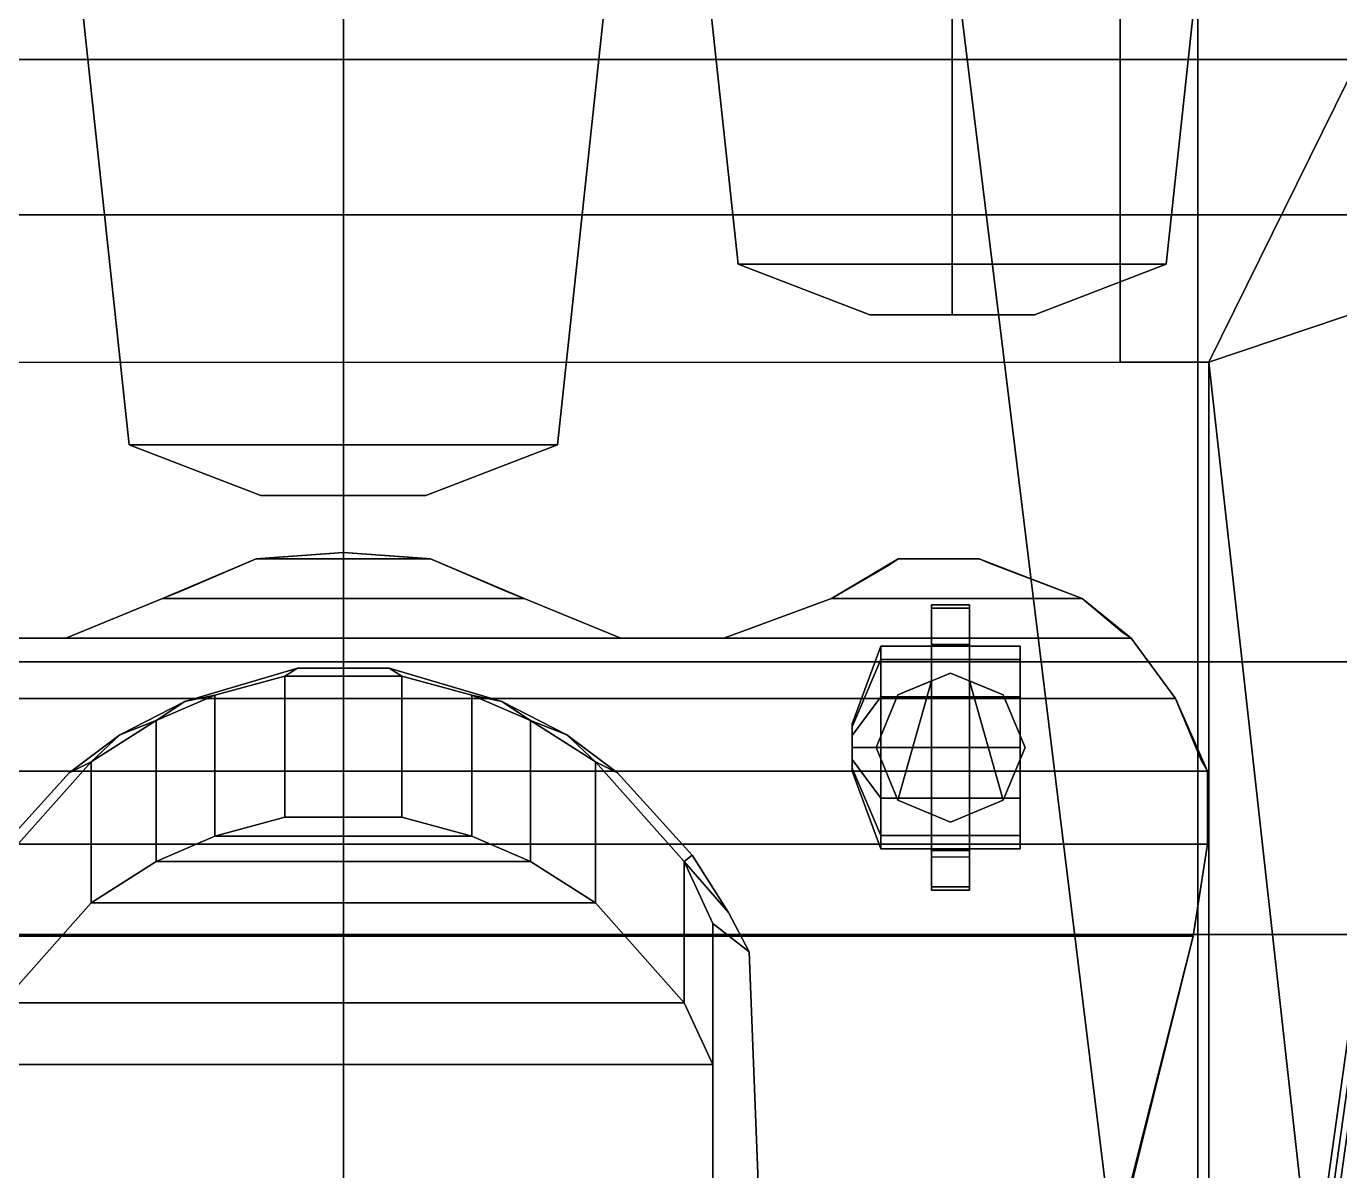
# Model space of a CAD drawing. Header units: millimetres. Extents: x -12 to 12, y -117 to 93.
# Drawn here: x -2 to 6.29, y 3.74 to 10.96 of the extents above; entities that cross this region are included whole.
import ezdxf

# ---------------------------------------------------------------- set-up
doc = ezdxf.new("R2010")
doc.units = ezdxf.units.MM
doc.header["$MEASUREMENT"] = 0
for name, color, linetype in [('boats', 1, 'Continuous'), ('railings', 6, 'Continuous'), ('supersctucture', 3, 'Continuous')]:
    doc.layers.add(name, color=color, linetype=linetype)

msp = doc.modelspace()

# ---------------------------------------------------------------- linework, layer by layer
for points in [[(0, 10.75, -7.11), (-5.39, 10.75, -7.11), (-5.39, 19.99, -7.11), (0, 19.99, -7.11)], [(0, 19.99, -7.11), (5.39, 19.99, -7.11), (5.39, 10.75, -7.11), (0, 10.75, -7.11)], [(6.5, 10.75, -6.98), (5.39, 10.75, -7.11), (5.39, 19.99, -7.11), (6.5, 19.99, -6.98)], [(3, 18.38, 22.18), (5.5, -1.99, 28.81), (5.5, -1.99, 28.75), (3, 18.38, 22.13)], [(3, 18.38, 22.13), (5.5, -1.99, 28.75), (5.5, -1.99, 28.81), (3, 18.38, 22.18)], [(0, 15.71, 24.67), (0, -1.95, 31.69), (0, -1.95, 31.76), (0, 15.71, 24.72)], [(0, 15.71, 24.72), (0, -1.95, 31.76), (0, -1.95, 31.69), (0, 15.71, 24.67)], [(0, 1.35, -7.11), (-5.39, 1.35, -7.11), (-5.39, 10.75, -7.11), (0, 10.75, -7.11)], [(0, 10.75, -7.11), (5.39, 10.75, -7.11), (5.39, 1.35, -7.11), (0, 1.35, -7.11)], [(7.02, 1.35, -6.98), (5.39, 1.35, -7.11), (5.39, 10.75, -7.11), (6.5, 10.75, -6.98)], [(10.42, 9.77, 8.77), (-10.42, 9.77, 8.77), (-12.05, 6.95, 8.77), (12.05, 6.95, 8.77)], [(10.42, 9.77, 8.67), (-10.42, 9.77, 8.67), (-10.42, 9.77, 8.77), (10.42, 9.77, 8.77)], [(-0.55, 7.6, 16.64), (0, 7.64, 16.64), (0.55, 7.6, 16.64), (-0.55, 7.6, 16.64)], [(-0.55, 7.6, 16.74), (0, 7.64, 16.74), (0, 7.64, 16.64), (-0.55, 7.6, 16.64)], [(0.55, 7.6, 16.74), (0, 7.64, 16.74), (-0.55, 7.6, 16.74)], [(0.55, 7.6, 16.64), (0, 7.64, 16.64), (0, 7.64, 16.74), (0.55, 7.6, 16.74)], [(0.55, 7.6, 16.74), (-0.55, 7.6, 16.74), (-1.14, 7.35, 16.74), (1.14, 7.35, 16.74)], [(-1.14, 7.35, 16.64), (-0.55, 7.6, 16.64), (0.55, 7.6, 16.64), (1.14, 7.35, 16.64)], [(-1.14, 7.35, 16.74), (-0.55, 7.6, 16.74), (-0.55, 7.6, 16.64), (-1.14, 7.35, 16.64)], [(1.14, 7.35, 16.64), (0.55, 7.6, 16.64), (0.55, 7.6, 16.74), (1.14, 7.35, 16.74)], [(3.08, 7.35, 16.64), (3.5, 7.6, 16.64), (4.01, 7.6, 16.64), (4.66, 7.35, 16.64)], [(4.01, 7.6, 16.74), (3.5, 7.6, 16.74), (3.08, 7.35, 16.74), (4.66, 7.35, 16.74)], [(3.08, 7.35, 16.74), (3.5, 7.6, 16.74), (3.5, 7.6, 16.64), (3.08, 7.35, 16.64)], [(4.01, 7.6, 16.64), (3.5, 7.6, 16.64), (3.5, 7.6, 16.74), (4.01, 7.6, 16.74)], [(4.66, 7.35, 16.64), (4.01, 7.6, 16.64), (4.01, 7.6, 16.74), (4.66, 7.35, 16.74)], [(-1.14, 7.35, 16.64), (1.14, 7.35, 16.64), (1.75, 7.1, 16.64), (-1.75, 7.1, 16.64)], [(-1.75, 7.1, 16.74), (-1.14, 7.35, 16.74), (-1.14, 7.35, 16.64), (-1.75, 7.1, 16.64)], [(1.75, 7.1, 16.74), (1.14, 7.35, 16.74), (-1.14, 7.35, 16.74), (-1.75, 7.1, 16.74)], [(1.75, 7.1, 16.64), (1.14, 7.35, 16.64), (1.14, 7.35, 16.74), (1.75, 7.1, 16.74)], [(4.66, 7.35, 16.74), (3.08, 7.35, 16.74), (2.4, 7.1, 16.74), (4.97, 7.1, 16.74)], [(2.4, 7.1, 16.64), (3.08, 7.35, 16.64), (4.66, 7.35, 16.64), (4.97, 7.1, 16.64)], [(2.4, 7.1, 16.74), (3.08, 7.35, 16.74), (3.08, 7.35, 16.64), (2.4, 7.1, 16.64)], [(3.71, 7.1, 16.86), (3.71, 5.72, 16.86), (3.71, 5.51, 17.16), (3.71, 7.31, 17.16)], [(3.95, 7.29, 18.03), (3.95, 7.31, 17.16), (3.71, 7.31, 17.16), (3.71, 7.29, 18.03)], [(3.71, 7.31, 17.16), (3.71, 7.06, 17.16), (3.71, 7.05, 18.14), (3.71, 7.29, 18.03)], [(3.95, 7.31, 17.16), (3.95, 7.1, 16.86), (3.71, 7.1, 16.86), (3.71, 7.31, 17.16)], [(3.95, 5.51, 17.16), (3.95, 5.72, 16.86), (3.95, 7.1, 16.86), (3.95, 7.31, 17.16)], [(3.95, 7.05, 18.14), (3.95, 7.06, 17.16), (3.95, 7.31, 17.16), (3.95, 7.29, 18.03)], [(4.97, 7.1, 16.64), (4.66, 7.35, 16.64), (4.66, 7.35, 16.74), (4.97, 7.1, 16.74)], [(3.71, 7.29, 18.03), (3.71, 7.05, 18.14), (3.95, 7.05, 18.14), (3.95, 7.29, 18.03)], [(-5.25, 6.72, 16.64), (-4.97, 7.1, 16.64), (4.97, 7.1, 16.64), (5.25, 6.72, 16.64)], [(4.97, 7.1, 16.74), (-4.97, 7.1, 16.74), (-5.25, 6.72, 16.74), (5.25, 6.72, 16.74)], [(-2.4, 7.1, 16.74), (-1.75, 7.1, 16.74), (-1.75, 7.1, 16.64), (-2.4, 7.1, 16.64)], [(2.4, 7.1, 16.64), (1.75, 7.1, 16.64), (1.75, 7.1, 16.74), (2.4, 7.1, 16.74)], [(3.39, 7.05, 17.96), (3.39, 6.9643, 17.64), (3.21, 6.5399, 17.885), (3.21, 6.56, 17.96)], [(3.39, 6.9643, 18.28), (3.39, 7.05, 17.96), (3.21, 6.56, 17.96), (3.21, 6.5399, 18.035)], [(4.27, 7.05, 17.96), (4.27, 6.9643, 17.64), (3.39, 6.9643, 17.64), (3.39, 7.05, 17.96)], [(4.27, 6.9643, 18.28), (4.27, 7.05, 17.96), (3.39, 7.05, 17.96), (3.39, 6.9643, 18.28)], [(3.95, 5.76, 17.16), (3.95, 7.06, 17.16), (3.71, 7.06, 17.16), (3.71, 5.76, 17.16)], [(3.71, 7.05, 18.14), (3.71, 7.06, 17.16), (3.95, 7.06, 17.16), (3.95, 7.05, 18.14)], [(4.27, 5.77, 17.96), (4.27, 6.9643, 17.64), (4.27, 7.05, 17.96), (4.27, 5.8557, 18.28)], [(4.27, 5.8557, 18.28), (4.27, 7.05, 17.96), (4.27, 6.9643, 18.28), (4.27, 6.09, 18.5143)], [(5.25, 6.72, 16.64), (4.97, 7.1, 16.64), (4.97, 7.1, 16.74), (5.25, 6.72, 16.74)], [(3.39, 6.9643, 17.64), (3.39, 6.73, 17.4057), (3.21, 6.485, 17.8301), (3.21, 6.5399, 17.885)], [(3.39, 6.73, 18.5143), (3.39, 6.9643, 18.28), (3.21, 6.5399, 18.035), (3.21, 6.485, 18.0899)], [(4.27, 6.9643, 17.64), (4.27, 6.73, 17.4057), (3.39, 6.73, 17.4057), (3.39, 6.9643, 17.64)], [(4.27, 6.73, 18.5143), (4.27, 6.9643, 18.28), (3.39, 6.9643, 18.28), (3.39, 6.73, 18.5143)], [(4.27, 5.8557, 17.64), (4.27, 6.73, 17.4057), (4.27, 6.9643, 17.64), (4.27, 5.77, 17.96)], [(4.27, 6.09, 18.5143), (4.27, 6.9643, 18.28), (4.27, 6.73, 18.5143), (4.27, 6.41, 18.6)], [(12.05, 6.95, 8.77), (-12.05, 6.95, 8.77), (-12.05, 5.23, 8.77), (12.05, 5.23, 8.77)], [(-1, 6.7, 20.54), (-0.29, 6.91, 20.54), (-0.29, 6.91, 8.77), (-1, 6.7, 8.77)], [(-0.81, 6.74, 20.54), (-0.37, 6.86, 20.54), (-0.29, 6.91, 20.54), (-1, 6.7, 20.54)], [(-0.37, 6.86, 20.54), (0.37, 6.86, 20.54), (0.29, 6.91, 20.54), (-0.29, 6.91, 20.54)], [(0.29, 6.91, 8.77), (-0.29, 6.91, 8.77), (-0.29, 6.91, 20.54), (0.29, 6.91, 20.54)], [(1, 6.7, 8.77), (0.29, 6.91, 8.77), (0.29, 6.91, 20.54), (1, 6.7, 20.54)], [(1, 6.7, 20.54), (0.29, 6.91, 20.54), (0.37, 6.86, 20.54), (0.81, 6.74, 20.54)], [(3.83, 6.88, 16.74), (3.4977, 6.7423, 16.74), (3.4977, 6.7423, 16.86), (3.83, 6.88, 16.86)], [(4.1623, 6.7423, 16.74), (3.83, 6.88, 16.74), (3.83, 6.88, 16.86), (4.1623, 6.7423, 16.86)], [(-0.81, 5.85, 24.59), (-0.37, 5.97, 24.65), (-0.37, 6.86, 20.54), (-0.81, 6.74, 20.54)], [(-0.37, 5.97, 24.65), (0.37, 5.97, 24.65), (0.37, 6.86, 20.54), (-0.37, 6.86, 20.54)], [(0.81, 6.74, 20.54), (0.37, 6.86, 20.54), (0.37, 5.97, 24.65), (0.81, 5.85, 24.59)], [(3.4977, 6.7423, 16.86), (3.36, 6.41, 16.86), (3.4977, 6.0777, 16.86), (3.71, 6.8303, 16.86)], [(3.71, 6.8303, 16.86), (3.4977, 6.0777, 16.86), (3.71, 5.9897, 16.86), (3.71, 6.8303, 16.86)], [(4.1623, 6.0777, 16.86), (3.95, 6.8303, 16.86), (3.95, 6.8303, 16.86), (3.95, 5.9897, 16.86)], [(4.3, 6.41, 16.86), (4.1623, 6.7423, 16.86), (3.95, 6.8303, 16.86), (4.1623, 6.0777, 16.86)], [(5.25, 6.72, 16.74), (-5.25, 6.72, 16.74), (-5.45, 6.26, 16.74), (5.45, 6.26, 16.74)], [(-5.45, 6.26, 16.64), (-5.25, 6.72, 16.64), (5.25, 6.72, 16.64), (5.45, 6.26, 16.64)], [(-1.18, 5.69, 24.51), (-0.81, 5.85, 24.59), (-0.81, 6.74, 20.54), (-1.18, 6.58, 20.54)], [(-1.18, 6.58, 20.54), (-0.81, 6.74, 20.54), (-1, 6.7, 20.54)], [(1.18, 6.58, 20.54), (0.81, 6.74, 20.54), (0.81, 5.85, 24.59), (1.18, 5.69, 24.51)], [(0.81, 6.74, 20.54), (1.18, 6.58, 20.54), (1.18, 6.58, 20.54), (1, 6.7, 20.54)], [(3.39, 6.73, 17.4057), (3.39, 6.41, 17.32), (3.21, 6.41, 17.81), (3.21, 6.485, 17.8301)], [(3.39, 6.41, 18.6), (3.39, 6.73, 18.5143), (3.21, 6.485, 18.0899), (3.21, 6.41, 18.11)], [(3.4977, 6.7423, 16.74), (3.36, 6.41, 16.74), (3.36, 6.41, 16.86), (3.4977, 6.7423, 16.86)], [(4.27, 6.73, 17.4057), (4.27, 6.41, 17.32), (3.39, 6.41, 17.32), (3.39, 6.73, 17.4057)], [(4.27, 6.41, 18.6), (4.27, 6.73, 18.5143), (3.39, 6.73, 18.5143), (3.39, 6.41, 18.6)], [(4.3, 6.41, 16.74), (4.1623, 6.7423, 16.74), (4.1623, 6.7423, 16.86), (4.3, 6.41, 16.86)], [(4.27, 6.09, 17.4057), (4.27, 6.41, 17.32), (4.27, 6.73, 17.4057), (4.27, 5.8557, 17.64)], [(5.45, 6.26, 16.64), (5.25, 6.72, 16.64), (5.25, 6.72, 16.74), (5.45, 6.26, 16.74)], [(-1.41, 6.49, 20.54), (-1, 6.7, 20.54), (-1, 6.7, 8.77), (-1.41, 6.49, 8.77)], [(-1.41, 6.49, 20.54), (-1.18, 6.58, 20.54), (-1, 6.7, 20.54)], [(1.41, 6.49, 8.77), (1, 6.7, 8.77), (1, 6.7, 20.54), (1.41, 6.49, 20.54)], [(1.18, 6.58, 20.54), (1.41, 6.49, 20.54), (1.41, 6.49, 20.54), (1, 6.7, 20.54)], [(-1.59, 5.43, 24.35), (-1.18, 5.69, 24.51), (-1.18, 6.58, 20.54), (-1.59, 6.32, 20.54)], [(-1.41, 6.49, 20.54), (-1.59, 6.32, 20.54), (-1.18, 6.58, 20.54)], [(1.59, 6.32, 20.54), (1.18, 6.58, 20.54), (1.18, 5.69, 24.51), (1.59, 5.43, 24.35)], [(1.59, 6.32, 20.54), (1.41, 6.49, 20.54), (1.41, 6.49, 20.54), (1.18, 6.58, 20.54)], [(3.21, 6.2801, 18.035), (3.21, 6.56, 17.96), (3.21, 6.5399, 17.885), (3.21, 6.26, 17.96)], [(3.21, 6.335, 18.0899), (3.21, 6.5399, 18.035), (3.21, 6.56, 17.96), (3.21, 6.2801, 18.035)], [(-1.73, 6.25, 20.54), (-1.41, 6.49, 20.54), (-1.41, 6.49, 8.77), (-1.73, 6.25, 8.77)], [(-1.41, 6.49, 20.54), (-1.73, 6.25, 20.54), (-1.59, 6.32, 20.54)], [(1.73, 6.25, 8.77), (1.41, 6.49, 8.77), (1.41, 6.49, 20.54), (1.73, 6.25, 20.54)], [(1.73, 6.25, 20.54), (1.41, 6.49, 20.54), (1.41, 6.49, 20.54), (1.59, 6.32, 20.54)], [(3.21, 6.26, 17.96), (3.21, 6.5399, 17.885), (3.21, 6.485, 17.8301), (3.21, 6.2801, 17.885)], [(3.21, 6.41, 18.11), (3.21, 6.485, 18.0899), (3.21, 6.5399, 18.035), (3.21, 6.335, 18.0899)], [(3.21, 6.2801, 17.885), (3.21, 6.485, 17.8301), (3.21, 6.41, 17.81), (3.21, 6.335, 17.8301)], [(3.39, 6.41, 17.32), (3.39, 6.09, 17.4057), (3.21, 6.335, 17.8301), (3.21, 6.41, 17.81)], [(3.39, 6.09, 18.5143), (3.39, 6.41, 18.6), (3.21, 6.41, 18.11), (3.21, 6.335, 18.0899)], [(3.36, 6.41, 16.74), (3.4977, 6.0777, 16.74), (3.4977, 6.0777, 16.86), (3.36, 6.41, 16.86)], [(4.27, 6.41, 17.32), (4.27, 6.09, 17.4057), (3.39, 6.09, 17.4057), (3.39, 6.41, 17.32)], [(4.27, 6.09, 18.5143), (4.27, 6.41, 18.6), (3.39, 6.41, 18.6), (3.39, 6.09, 18.5143)], [(4.1623, 6.0777, 16.74), (4.3, 6.41, 16.74), (4.3, 6.41, 16.86), (4.1623, 6.0777, 16.86)], [(-2.15, 5.69, 20.54), (-1.59, 6.32, 20.54), (-1.73, 6.25, 20.54), (-2.2, 5.73, 20.54)], [(-2.15, 4.8, 23.99), (-1.59, 5.43, 24.35), (-1.59, 6.32, 20.54), (-2.15, 5.69, 20.54)], [(2.15, 5.69, 20.54), (1.59, 6.32, 20.54), (1.59, 5.43, 24.35), (2.15, 4.8, 23.99)], [(2.2, 5.73, 20.54), (1.73, 6.25, 20.54), (1.59, 6.32, 20.54), (2.15, 5.69, 20.54)], [(3.39, 6.09, 17.4057), (3.39, 5.8557, 17.64), (3.21, 6.2801, 17.885), (3.21, 6.335, 17.8301)], [(3.39, 5.8557, 18.28), (3.39, 6.09, 18.5143), (3.21, 6.335, 18.0899), (3.21, 6.2801, 18.035)], [(-5.45, 5.8, 16.64), (-5.45, 6.26, 16.64), (5.45, 6.26, 16.64), (5.45, 5.8, 16.64)], [(5.45, 6.26, 16.74), (-5.45, 6.26, 16.74), (-5.45, 5.8, 16.74), (5.45, 5.8, 16.74)], [(-2.2, 5.73, 20.54), (-1.73, 6.25, 20.54), (-1.73, 6.25, 8.77), (-2.2, 5.73, 8.77)], [(2.2, 5.73, 8.77), (1.73, 6.25, 8.77), (1.73, 6.25, 20.54), (2.2, 5.73, 20.54)], [(3.39, 5.8557, 17.64), (3.39, 5.77, 17.96), (3.21, 6.26, 17.96), (3.21, 6.2801, 17.885)], [(3.39, 5.77, 17.96), (3.39, 5.8557, 18.28), (3.21, 6.2801, 18.035), (3.21, 6.26, 17.96)], [(5.45, 5.8, 16.64), (5.45, 6.26, 16.64), (5.45, 6.26, 16.74), (5.45, 5.8, 16.74)], [(4.27, 6.09, 17.4057), (4.27, 5.8557, 17.64), (3.39, 5.8557, 17.64), (3.39, 6.09, 17.4057)], [(4.27, 5.8557, 18.28), (4.27, 6.09, 18.5143), (3.39, 6.09, 18.5143), (3.39, 5.8557, 18.28)], [(3.4977, 6.0777, 16.74), (3.83, 5.94, 16.74), (3.83, 5.94, 16.86), (3.4977, 6.0777, 16.86)], [(3.83, 5.94, 16.74), (4.1623, 6.0777, 16.74), (4.1623, 6.0777, 16.86), (3.83, 5.94, 16.86)], [(0.37, 5.97, 24.65), (-0.37, 5.97, 24.65), (-0.81, 5.85, 24.59), (0.81, 5.85, 24.59)], [(5.45, 5.8, 16.74), (-5.45, 5.8, 16.74), (-5.36, 5.22, 16.74), (5.36, 5.22, 16.74)], [(-5.36, 5.22, 16.64), (-5.45, 5.8, 16.64), (5.45, 5.8, 16.64), (5.36, 5.22, 16.64)], [(1.18, 5.69, 24.51), (0.81, 5.85, 24.59), (-0.81, 5.85, 24.59), (-1.18, 5.69, 24.51)], [(4.27, 5.8557, 17.64), (4.27, 5.77, 17.96), (3.39, 5.77, 17.96), (3.39, 5.8557, 17.64)], [(4.27, 5.77, 17.96), (4.27, 5.8557, 18.28), (3.39, 5.8557, 18.28), (3.39, 5.77, 17.96)], [(5.36, 5.22, 16.64), (5.45, 5.8, 16.64), (5.45, 5.8, 16.74), (5.36, 5.22, 16.74)], [(2.43, 5.37, 20.54), (2.2, 5.73, 20.54), (2.2, 5.73, 20.54), (2.15, 5.69, 20.54)], [(2.43, 5.37, 8.77), (2.2, 5.73, 8.77), (2.2, 5.73, 20.54), (2.43, 5.37, 20.54)], [(3.95, 5.53, 18.03), (3.95, 5.77, 18.14), (3.71, 5.77, 18.14), (3.71, 5.53, 18.03)], [(3.95, 5.77, 18.14), (3.95, 5.76, 17.16), (3.71, 5.76, 17.16), (3.71, 5.77, 18.14)], [(3.71, 5.77, 18.14), (3.71, 5.76, 17.16), (3.71, 5.51, 17.16), (3.71, 5.53, 18.03)], [(3.71, 5.51, 17.16), (3.71, 5.72, 16.86), (3.95, 5.72, 16.86), (3.95, 5.51, 17.16)], [(3.95, 5.51, 17.16), (3.95, 5.76, 17.16), (3.95, 5.77, 18.14), (3.95, 5.53, 18.03)], [(1.18, 5.69, 24.51), (-1.18, 5.69, 24.51), (-1.59, 5.43, 24.35), (1.59, 5.43, 24.35)], [(2.33, 5.3, 20.54), (2.15, 5.69, 20.54), (2.15, 4.8, 23.99), (2.33, 4.41, 23.79)], [(2.56, 5.12, 20.54), (2.43, 5.37, 20.54), (2.15, 5.69, 20.54), (2.33, 5.3, 20.54)], [(3.71, 5.53, 18.03), (3.71, 5.51, 17.16), (3.95, 5.51, 17.16), (3.95, 5.53, 18.03)], [(1.59, 5.43, 24.35), (-1.59, 5.43, 24.35), (-2.15, 4.8, 23.99), (2.15, 4.8, 23.99)], [(2.56, 5.12, 8.77), (2.43, 5.37, 8.77), (2.43, 5.37, 20.54), (2.56, 5.12, 20.54)], [(12.05, 5.23, 8.77), (-12.05, 5.23, 8.77), (-10.77, 3.19, 8.77), (10.77, 3.19, 8.77)], [(-10.77, 3.19, 8.67), (-12.05, 5.23, 8.67), (12.05, 5.23, 8.67), (10.77, 3.19, 8.67)], [(-4.95, 3.57, 16.64), (-5.36, 5.22, 16.64), (5.36, 5.22, 16.64), (4.95, 3.57, 16.64)], [(5.36, 5.22, 16.74), (-5.36, 5.22, 16.74), (-4.95, 3.57, 16.74), (4.95, 3.57, 16.74)], [(2.33, 2.1, 20.54), (2.33, 5.3, 20.54), (2.33, 4.41, 23.79), (2.33, 2.1, 22.5)], [(2.7, 1.51, 20.54), (2.56, 5.12, 20.54), (2.33, 5.3, 20.54), (2.33, 2.1, 20.54)], [(4.95, 3.57, 16.64), (5.36, 5.22, 16.64), (5.36, 5.22, 16.74), (4.95, 3.57, 16.74)], [(2.7, 1.51, 8.77), (2.56, 5.12, 8.77), (2.56, 5.12, 20.54), (2.7, 1.51, 20.54)], [(2.33, 4.41, 23.79), (2.15, 4.8, 23.99), (-2.15, 4.8, 23.99), (-2.33, 4.41, 23.79)], [(2.33, 4.41, 23.79), (-2.33, 4.41, 23.79), (-2.33, 2.1, 22.5), (2.33, 2.1, 22.5)]]:
    msp.add_3dface(points)
at = {"color": 2}
for points in [[(5.42, -1.99, 28.78), (5.46, -1.99, 28.82), (7.96, 15.91, 23.98), (7.92, 15.91, 23.94)], [(5.46, -1.99, 28.74), (5.42, -1.99, 28.78), (7.92, 15.91, 23.94), (7.96, 15.91, 23.9)], [(5.46, -1.99, 28.82), (5.5, -1.99, 28.78), (8, 15.91, 23.94), (7.96, 15.91, 23.98)], [(5.5, -1.99, 28.78), (5.46, -1.99, 28.74), (7.96, 15.91, 23.9), (8, 15.91, 23.94)]]:
    msp.add_3dface(points, dxfattribs=at)
at = {"layer": 'boats'}
for points in [[(5.53, 12.62, 10.63), (2.15, 12.62, 10.63), (2.49, 9.46, 10.46), (5.19, 9.46, 10.46)], [(2.49, 9.46, 9.82), (2.15, 12.62, 9.69), (3.84, 12.62, 8.39), (3.84, 9.46, 8.55)], [(2.49, 9.46, 10.46), (2.15, 12.62, 10.63), (2.15, 12.62, 9.69), (2.49, 9.46, 9.82)], [(3.84, 9.46, 8.55), (3.84, 12.62, 8.39), (5.53, 12.62, 9.69), (5.19, 9.46, 9.82)], [(5.19, 9.46, 9.82), (5.53, 12.62, 9.69), (5.53, 12.62, 10.63), (5.19, 9.46, 10.46)], [(1.69, 11.48, 11.85), (-1.69, 11.48, 11.85), (-1.35, 8.32, 11.68), (1.35, 8.32, 11.68)], [(-1.35, 8.32, 11.68), (-1.69, 11.48, 11.85), (-1.69, 11.48, 10.91), (-1.35, 8.32, 11.04)], [(-1.35, 8.32, 11.04), (-1.69, 11.48, 10.91), (0, 11.48, 9.61), (0, 8.32, 9.77)], [(0, 8.32, 9.77), (0, 11.48, 9.61), (1.69, 11.48, 10.91), (1.35, 8.32, 11.04)], [(1.35, 8.32, 11.04), (1.69, 11.48, 10.91), (1.69, 11.48, 11.85), (1.35, 8.32, 11.68)], [(5.19, 9.46, 10.46), (2.49, 9.46, 10.46), (3.32, 9.14, 10.46), (4.36, 9.14, 10.46)], [(3.32, 9.14, 9.85), (2.49, 9.46, 9.82), (3.84, 9.46, 8.55), (3.84, 9.14, 8.91)], [(3.32, 9.14, 10.46), (2.49, 9.46, 10.46), (2.49, 9.46, 9.82), (3.32, 9.14, 9.85)], [(3.84, 9.14, 8.91), (3.84, 9.46, 8.55), (5.19, 9.46, 9.82), (4.36, 9.14, 9.85)], [(4.36, 9.14, 9.85), (5.19, 9.46, 9.82), (5.19, 9.46, 10.46), (4.36, 9.14, 10.46)], [(4.36, 9.14, 10.46), (3.32, 9.14, 10.46), (3.32, 9.14, 9.85), (4.36, 9.14, 9.85)], [(4.36, 9.14, 9.85), (3.32, 9.14, 9.85), (3.84, 9.14, 8.91)], [(1.35, 8.32, 11.68), (-1.35, 8.32, 11.68), (-0.52, 8, 11.68), (0.52, 8, 11.68)], [(-0.52, 8, 11.68), (-1.35, 8.32, 11.68), (-1.35, 8.32, 11.04), (-0.52, 8, 11.07)], [(-0.52, 8, 11.07), (-1.35, 8.32, 11.04), (0, 8.32, 9.77), (0, 8, 10.13)], [(0, 8, 10.13), (0, 8.32, 9.77), (1.35, 8.32, 11.04), (0.52, 8, 11.07)], [(0.52, 8, 11.07), (1.35, 8.32, 11.04), (1.35, 8.32, 11.68), (0.52, 8, 11.68)], [(0.52, 8, 11.68), (-0.52, 8, 11.68), (-0.52, 8, 11.07), (0.52, 8, 11.07)], [(0.52, 8, 11.07), (-0.52, 8, 11.07), (0, 8, 10.13)]]:
    msp.add_3dface(points, dxfattribs=at)
at = {"layer": 'railings'}
for points in [[(0, 7.64, 17.87), (0, 7.64, 17.92), (-0.41, 7.61, 17.92), (-0.41, 7.61, 17.87)], [(-0.41, 7.61, 17.87), (-0.41, 7.61, 17.92), (0, 7.64, 17.92), (0, 7.64, 17.87)], [(0, 7.64, 17.35), (0, 7.64, 17.4), (-0.41, 7.61, 17.4), (-0.41, 7.61, 17.35)], [(-0.41, 7.61, 17.35), (-0.41, 7.61, 17.4), (0, 7.64, 17.4), (0, 7.64, 17.35)], [(0.41, 7.61, 17.35), (0.41, 7.61, 17.4), (0, 7.64, 17.4), (0, 7.64, 17.35)], [(0, 7.64, 17.35), (0, 7.64, 17.4), (0.41, 7.61, 17.4), (0.41, 7.61, 17.35)], [(0, 7.64, 17.87), (0, 7.64, 17.92), (0.41, 7.61, 17.92), (0.41, 7.61, 17.87)], [(0.41, 7.61, 17.87), (0.41, 7.61, 17.92), (0, 7.64, 17.92), (0, 7.64, 17.87)], [(-0.55, 7.6, 17.87), (-0.55, 7.6, 17.92), (-1.04, 7.39, 17.92), (-1.04, 7.39, 17.87)], [(-1.04, 7.39, 17.87), (-1.04, 7.39, 17.92), (-0.55, 7.6, 17.92), (-0.55, 7.6, 17.87)], [(-0.55, 7.6, 17.35), (-0.55, 7.6, 17.4), (-1.04, 7.39, 17.4), (-1.04, 7.39, 17.35)], [(-1.04, 7.39, 17.35), (-1.04, 7.39, 17.4), (-0.55, 7.6, 17.4), (-0.55, 7.6, 17.35)], [(-0.41, 7.61, 17.92), (-0.55, 7.6, 17.92), (-0.55, 7.6, 16.74), (-0.41, 7.61, 16.74)], [(-0.41, 7.61, 16.74), (-0.55, 7.6, 16.74), (-0.55, 7.6, 17.92), (-0.41, 7.61, 17.92)], [(0.41, 7.61, 16.74), (0.55, 7.6, 16.74), (0.55, 7.6, 17.92), (0.41, 7.61, 17.92)], [(0.41, 7.61, 17.92), (0.55, 7.6, 17.92), (0.55, 7.6, 16.74), (0.41, 7.61, 16.74)], [(1.04, 7.39, 17.35), (1.04, 7.39, 17.4), (0.55, 7.6, 17.4), (0.55, 7.6, 17.35)], [(0.55, 7.6, 17.35), (0.55, 7.6, 17.4), (1.04, 7.39, 17.4), (1.04, 7.39, 17.35)], [(0.55, 7.6, 17.87), (0.55, 7.6, 17.92), (1.04, 7.39, 17.92), (1.04, 7.39, 17.87)], [(1.04, 7.39, 17.87), (1.04, 7.39, 17.92), (0.55, 7.6, 17.92), (0.55, 7.6, 17.87)], [(3.44, 7.56, 17.35), (3.44, 7.56, 17.4), (3.08, 7.35, 17.4), (3.08, 7.35, 17.35)], [(3.08, 7.35, 17.35), (3.08, 7.35, 17.4), (3.44, 7.56, 17.4), (3.44, 7.56, 17.35)], [(3.08, 7.35, 17.87), (3.08, 7.35, 17.92), (3.44, 7.56, 17.92), (3.44, 7.56, 17.87)], [(3.44, 7.56, 17.87), (3.44, 7.56, 17.92), (3.08, 7.35, 17.92), (3.08, 7.35, 17.87)], [(3.44, 7.56, 16.74), (3.5, 7.6, 16.74), (3.5, 7.6, 17.92), (3.44, 7.56, 17.92)], [(3.44, 7.56, 17.92), (3.5, 7.6, 17.92), (3.5, 7.6, 16.74), (3.44, 7.56, 16.74)], [(4.01, 7.6, 17.35), (4.01, 7.6, 17.4), (3.5, 7.6, 17.4), (3.5, 7.6, 17.35)], [(3.5, 7.6, 17.35), (3.5, 7.6, 17.4), (4.01, 7.6, 17.4), (4.01, 7.6, 17.35)], [(3.5, 7.6, 17.87), (3.5, 7.6, 17.92), (4.01, 7.6, 17.92), (4.01, 7.6, 17.87)], [(4.01, 7.6, 17.87), (4.01, 7.6, 17.92), (3.5, 7.6, 17.92), (3.5, 7.6, 17.87)], [(4.01, 7.6, 16.74), (4.08, 7.57, 16.74), (4.08, 7.57, 17.92), (4.01, 7.6, 17.92)], [(4.01, 7.6, 17.92), (4.08, 7.57, 17.92), (4.08, 7.57, 16.74), (4.01, 7.6, 16.74)], [(4.66, 7.35, 17.35), (4.66, 7.35, 17.4), (4.08, 7.57, 17.4), (4.08, 7.57, 17.35)], [(4.08, 7.57, 17.35), (4.08, 7.57, 17.4), (4.66, 7.35, 17.4), (4.66, 7.35, 17.35)], [(4.08, 7.57, 17.87), (4.08, 7.57, 17.92), (4.66, 7.35, 17.92), (4.66, 7.35, 17.87)], [(4.66, 7.35, 17.87), (4.66, 7.35, 17.92), (4.08, 7.57, 17.92), (4.08, 7.57, 17.87)], [(-1.04, 7.39, 17.92), (-1.14, 7.35, 17.92), (-1.14, 7.35, 16.74), (-1.04, 7.39, 16.74)], [(-1.04, 7.39, 16.74), (-1.14, 7.35, 16.74), (-1.14, 7.35, 17.92), (-1.04, 7.39, 17.92)], [(1.04, 7.39, 17.92), (1.14, 7.35, 17.92), (1.14, 7.35, 16.74), (1.04, 7.39, 16.74)], [(1.04, 7.39, 16.74), (1.14, 7.35, 16.74), (1.14, 7.35, 17.92), (1.04, 7.39, 17.92)], [(-1.14, 7.35, 17.87), (-1.14, 7.35, 17.92), (-1.75, 7.1, 17.92), (-1.75, 7.1, 17.87)], [(-1.75, 7.1, 17.87), (-1.75, 7.1, 17.92), (-1.14, 7.35, 17.92), (-1.14, 7.35, 17.87)], [(-1.14, 7.35, 17.35), (-1.14, 7.35, 17.4), (-1.75, 7.1, 17.4), (-1.75, 7.1, 17.35)], [(-1.75, 7.1, 17.35), (-1.75, 7.1, 17.4), (-1.14, 7.35, 17.4), (-1.14, 7.35, 17.35)], [(1.75, 7.1, 17.35), (1.75, 7.1, 17.4), (1.14, 7.35, 17.4), (1.14, 7.35, 17.35)], [(1.14, 7.35, 17.35), (1.14, 7.35, 17.4), (1.75, 7.1, 17.4), (1.75, 7.1, 17.35)], [(1.14, 7.35, 17.87), (1.14, 7.35, 17.92), (1.75, 7.1, 17.92), (1.75, 7.1, 17.87)], [(1.75, 7.1, 17.87), (1.75, 7.1, 17.92), (1.14, 7.35, 17.92), (1.14, 7.35, 17.87)], [(2.4, 7.1, 17.35), (2.4, 7.1, 17.4), (3.08, 7.35, 17.4), (3.08, 7.35, 17.35)], [(3.08, 7.35, 17.35), (3.08, 7.35, 17.4), (2.4, 7.1, 17.4), (2.4, 7.1, 17.35)], [(3.08, 7.35, 17.87), (3.08, 7.35, 17.92), (2.4, 7.1, 17.92), (2.4, 7.1, 17.87)], [(2.4, 7.1, 17.87), (2.4, 7.1, 17.92), (3.08, 7.35, 17.92), (3.08, 7.35, 17.87)], [(4.91, 7.14, 17.35), (4.91, 7.14, 17.4), (4.66, 7.35, 17.4), (4.66, 7.35, 17.35)], [(4.66, 7.35, 17.35), (4.66, 7.35, 17.4), (4.91, 7.14, 17.4), (4.91, 7.14, 17.35)], [(4.66, 7.35, 17.87), (4.66, 7.35, 17.92), (4.91, 7.14, 17.92), (4.91, 7.14, 17.87)], [(4.91, 7.14, 17.87), (4.91, 7.14, 17.92), (4.66, 7.35, 17.92), (4.66, 7.35, 17.87)], [(4.91, 7.14, 17.92), (4.97, 7.1, 17.92), (4.97, 7.1, 16.74), (4.91, 7.14, 16.74)], [(4.91, 7.14, 16.74), (4.97, 7.1, 16.74), (4.97, 7.1, 17.92), (4.91, 7.14, 17.92)], [(-2.31, 7.1, 17.87), (-2.31, 7.1, 17.92), (-1.75, 7.1, 17.92), (-1.75, 7.1, 17.87)], [(-1.75, 7.1, 17.87), (-1.75, 7.1, 17.92), (-2.31, 7.1, 17.92), (-2.31, 7.1, 17.87)], [(-1.75, 7.1, 17.35), (-1.75, 7.1, 17.4), (-2.31, 7.1, 17.4), (-2.31, 7.1, 17.35)], [(-2.31, 7.1, 17.35), (-2.31, 7.1, 17.4), (-1.75, 7.1, 17.4), (-1.75, 7.1, 17.35)], [(2.31, 7.1, 17.35), (2.31, 7.1, 17.4), (1.75, 7.1, 17.4), (1.75, 7.1, 17.35)], [(1.75, 7.1, 17.35), (1.75, 7.1, 17.4), (2.31, 7.1, 17.4), (2.31, 7.1, 17.35)], [(1.75, 7.1, 17.87), (1.75, 7.1, 17.92), (2.31, 7.1, 17.92), (2.31, 7.1, 17.87)], [(2.31, 7.1, 17.87), (2.31, 7.1, 17.92), (1.75, 7.1, 17.92), (1.75, 7.1, 17.87)], [(2.31, 7.1, 17.92), (2.4, 7.1, 17.92), (2.4, 7.1, 16.74), (2.31, 7.1, 16.74)], [(2.31, 7.1, 16.74), (2.4, 7.1, 16.74), (2.4, 7.1, 17.92), (2.31, 7.1, 17.92)], [(5.25, 6.72, 17.35), (5.25, 6.72, 17.4), (4.97, 7.1, 17.4), (4.97, 7.1, 17.35)], [(4.97, 7.1, 17.35), (4.97, 7.1, 17.4), (5.25, 6.72, 17.4), (5.25, 6.72, 17.35)], [(4.97, 7.1, 17.87), (4.97, 7.1, 17.92), (5.25, 6.72, 17.92), (5.25, 6.72, 17.87)], [(5.25, 6.72, 17.87), (5.25, 6.72, 17.92), (4.97, 7.1, 17.92), (4.97, 7.1, 17.87)], [(5.41, 6.33, 17.35), (5.41, 6.33, 17.4), (5.25, 6.72, 17.4), (5.25, 6.72, 17.35)], [(5.25, 6.72, 17.35), (5.25, 6.72, 17.4), (5.41, 6.33, 17.4), (5.41, 6.33, 17.35)], [(5.25, 6.72, 17.87), (5.25, 6.72, 17.92), (5.41, 6.33, 17.92), (5.41, 6.33, 17.87)], [(5.41, 6.33, 17.87), (5.41, 6.33, 17.92), (5.25, 6.72, 17.92), (5.25, 6.72, 17.87)], [(5.41, 6.33, 16.74), (5.45, 6.26, 16.74), (5.45, 6.26, 17.92), (5.41, 6.33, 17.92)], [(5.41, 6.33, 17.92), (5.45, 6.26, 17.92), (5.45, 6.26, 16.74), (5.41, 6.33, 16.74)], [(5.45, 5.87, 17.35), (5.45, 5.87, 17.4), (5.45, 6.26, 17.4), (5.45, 6.26, 17.35)], [(5.45, 6.26, 17.35), (5.45, 6.26, 17.4), (5.45, 5.87, 17.4), (5.45, 5.87, 17.35)], [(5.45, 6.26, 17.87), (5.45, 6.26, 17.92), (5.45, 5.87, 17.92), (5.45, 5.87, 17.87)], [(5.45, 5.87, 17.87), (5.45, 5.87, 17.92), (5.45, 6.26, 17.92), (5.45, 6.26, 17.87)], [(5.45, 5.8, 17.35), (5.45, 5.8, 17.4), (5.37, 5.29, 17.4), (5.37, 5.29, 17.35)], [(5.37, 5.29, 17.35), (5.37, 5.29, 17.4), (5.45, 5.8, 17.4), (5.45, 5.8, 17.35)], [(5.37, 5.29, 17.87), (5.37, 5.29, 17.92), (5.45, 5.8, 17.92), (5.45, 5.8, 17.87)], [(5.45, 5.8, 17.87), (5.45, 5.8, 17.92), (5.37, 5.29, 17.92), (5.37, 5.29, 17.87)], [(5.45, 5.87, 16.74), (5.45, 5.8, 16.74), (5.45, 5.8, 17.92), (5.45, 5.87, 17.92)], [(5.45, 5.87, 17.92), (5.45, 5.8, 17.92), (5.45, 5.8, 16.74), (5.45, 5.87, 16.74)], [(5.36, 5.22, 17.35), (5.36, 5.22, 17.4), (4.96, 3.64, 17.4), (4.96, 3.64, 17.35)], [(4.96, 3.64, 17.35), (4.96, 3.64, 17.4), (5.36, 5.22, 17.4), (5.36, 5.22, 17.35)], [(4.96, 3.64, 17.87), (4.96, 3.64, 17.92), (5.36, 5.22, 17.92), (5.36, 5.22, 17.87)], [(5.36, 5.22, 17.87), (5.36, 5.22, 17.92), (4.96, 3.64, 17.92), (4.96, 3.64, 17.87)], [(5.37, 5.29, 17.92), (5.36, 5.22, 17.92), (5.36, 5.22, 16.74), (5.37, 5.29, 16.74)], [(5.37, 5.29, 16.74), (5.36, 5.22, 16.74), (5.36, 5.22, 17.92), (5.37, 5.29, 17.92)]]:
    msp.add_3dface(points, dxfattribs=at)
at = {"layer": 'supersctucture'}
for points in [[(4.9, 8.84, 5.99), (5.46, 8.84, 5.99), (10.96, 19.99, 5.97), (4.9, 11.47, 5.97)], [(5.46, 8.84, 5.99), (11.13, 10.75, 5.97), (10.96, 19.99, 5.97), (5.46, 8.84, 5.99)], [(4.9, 11.47, 8.77), (-4.9, 11.47, 8.77), (-4.9, 8.84, 8.67), (4.9, 8.84, 8.67)], [(4.9, 8.84, 5.99), (4.9, 11.47, 5.97), (4.9, 11.47, 8.77), (4.9, 8.84, 8.67)], [(10.86, 1.35, 6.1), (11.13, 10.75, 5.97), (5.46, 8.84, 5.99), (6.21, 2.09, 6.09)], [(5.46, 8.84, 5.99), (4.9, 8.84, 5.99), (4.9, 8.84, 8.67), (5.46, 8.84, 8.67)], [(5.46, 2.09, 6.09), (5.46, 8.84, 5.99), (5.46, 8.84, 8.67), (5.46, 2.09, 8.67)], [(5.46, 8.84, 5.99), (5.46, 8.84, 5.99), (5.46, 2.09, 6.09), (6.21, 2.09, 6.09)]]:
    msp.add_3dface(points, dxfattribs=at)

doc.saveas('drawing.dxf')
